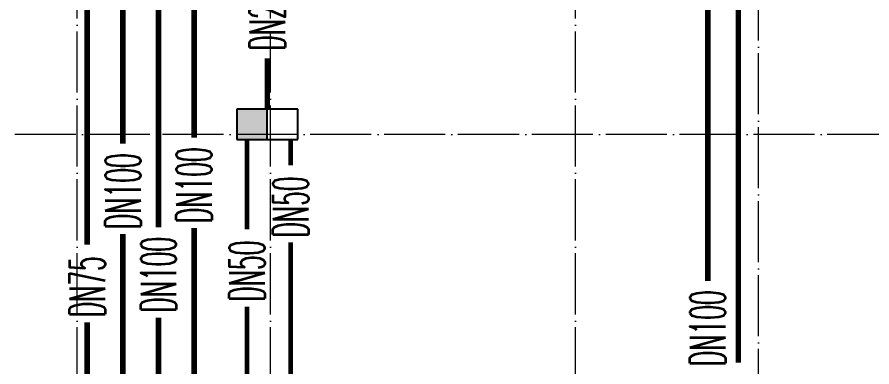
# Model space of a CAD drawing. Extents: x 27938 to 1042331, y -235042 to 1535213.
# Drawn here: x 723927 to 732330, y 685876 to 689309 of the extents above; entities that cross this region are included whole.
import ezdxf

# ---------------------------------------------------------------- set-up
doc = ezdxf.new("R2010")
doc.units = 0
doc.header["$LTSCALE"] = 1000
doc.header["$MEASUREMENT"] = 0
doc.linetypes.add('DOTE', pattern=[2.42, 2, -0.2, 0.02, -0.2])
doc.layers.add('DOTE', color=19, linetype='DOTE', lineweight=9)
for name, color, linetype in [('PIPE-凝结', 150, 'N'), ('PIPE-污水', 2, 'W'), ('PIPE-雨水', 4, 'Y'), ('PIPE-餐饮排水', 41, 'P'), ('TEXT_凝结', 7, 'Continuous'), ('TEXT_污水', 7, 'Continuous'), ('TEXT_雨水', 7, 'Continuous'), ('TEXT_餐饮排水', 7, 'Continuous'), ('TWT_雨水口', 4, 'Continuous')]:
    doc.layers.add(name, color=color, linetype=linetype)
doc.styles.add('_TWT_PIPEDN', font='SIMPLEX.shx', dxfattribs={"width": 0.6, "oblique": 10, "height": 3, "bigfont": 'HZTXT.shx'})
doc.styles.get("Standard").update_dxf_attribs({"font": 'gbenor.shx', "bigfont": 'gbcbig.shx'})
doc.linetypes.add('N', pattern='A,3,-0.2,["N",Standard,S=0.25,R=0,X=-0.1,Y=-0.115],-0.2', length=3.4)
doc.linetypes.add('P', pattern='A,3,-0.2,["P",Standard,S=0.25,R=0,X=-0.1,Y=-0.115],-0.2', length=3.4)
doc.linetypes.add('W', pattern='A,3,-0.2,["W",Standard,S=0.25,R=0,X=-0.1,Y=-0.115],-0.2', length=3.4)
doc.linetypes.add('Y', pattern='A,3,-0.2,["Y",Standard,S=0.25,R=0,X=-0.1,Y=-0.115],-0.2', length=3.4)

# ---------------------------------------------------------------- blocks, each defined once
blk = doc.blocks.new('HFTHFFGHFH')
at = {"layer": 'DOTE', "linetype": 'DOTE', "ltscale": 0.3}
for p, q in [((578416.6, 602648.8), (578416.6, 612948.8)), ((580316.6, 602648.8), (580316.6, 612948.8)), ((583316.6, 602648.8), (583316.6, 612948.8)), ((585116.6, 594448.8), (585116.6, 612948.8)), ((587116.6, 610948.8), (534316.6, 610948.8))]:
    blk.add_line(p, q, dxfattribs=at)
blk = doc.blocks.new('$TwtSys$00000424')
for p, q in [((-500, 250), (500, 250)), ((-500, -250), (-500, 250)), ((0, -250), (0, 250)), ((500, 250), (500, -250)), ((500, -250), (-500, -250))]:
    blk.add_line(p, q)
blk.add_solid([(0, 250), (500, 250), (0, -250), (500, -250)])

msp = doc.modelspace()

# ---------------------------------------------------------------- linework, layer by layer
at = {"layer": 'PIPE-凝结', "const_width": 45}
for points in [[(726186.6, 687224.8), (726186.6, 688107.2)], [(726616.8, 687855.1), (726616.8, 688107.2)], [(726616.8, 682857.7), (726616.8, 687097.2)], [(726186.6, 682837.2), (726186.6, 686466.8)]]:
    msp.add_lwpolyline(points, dxfattribs=at)
at = {"layer": 'PIPE-污水', "const_width": 55}
for points in [[(725316.6, 687244.8), (725316.6, 689897.5)], [(730716.5, 686720.3), (730716.5, 689886.4)], [(731016.6, 685917), (731016.6, 689886.4)], [(725666.6, 688124.4), (725666.6, 689732.2)], [(725666.6, 682327.2), (725666.6, 687238.5)], [(725316.6, 682454.7), (725316.6, 686358.8)]]:
    msp.add_lwpolyline(points, dxfattribs=at)
at = {"layer": 'PIPE-雨水', "const_width": 55}
msp.add_lwpolyline([(726386.3, 688407.2), (726386.3, 688904.6)], dxfattribs=at)
at = {"layer": 'PIPE-餐饮排水', "const_width": 55}
for points in [[(724966.6, 688065.8), (724966.6, 689897.5)], [(724616.6, 687075.1), (724616.6, 689732.2)], [(724966.6, 682357.2), (724966.6, 687179.8)], [(724616.6, 684107.2), (724616.6, 686313.4)]]:
    msp.add_lwpolyline(points, dxfattribs=at)

# ---------------------------------------------------------------- block references
msp.add_blockref('HFTHFFGHFH', (146100, 77208.4))
at = {"layer": 'TWT_雨水口', "xscale": 0.6, "yscale": -0.6, "zscale": 0.6, "rotation": 180}
msp.add_blockref('$TwtSys$00000424', (726386.3, 688257.2), dxfattribs=at)

# ---------------------------------------------------------------- texts
at = {"layer": 'TEXT_凝结', "style": '_TWT_PIPEDN', "width": 0.48}
for p in [(726791.8, 687147.2), (726361.6, 686516.8)]:
    msp.add_text('DN50', height=350, rotation=90, dxfattribs=at).set_placement(p)
at = {"layer": 'TEXT_污水', "style": '_TWT_PIPEDN', "width": 0.48}
for p in [(725841.6, 687288.5), (725491.6, 686408.8), (730891.5, 685884.3)]:
    msp.add_text('DN100', height=350, rotation=90, dxfattribs=at).set_placement(p)
at = {"layer": 'TEXT_雨水', "style": '_TWT_PIPEDN', "width": 0.48}
msp.add_text('DN200', height=350, rotation=90, dxfattribs=at).set_placement((726561.3, 688980.7))
at = {"layer": 'TEXT_餐饮排水', "style": '_TWT_PIPEDN', "width": 0.48}
for s, p in [('DN100', (725141.6, 687229.8)), ('DN75', (724791.6, 686363.4))]:
    msp.add_text(s, height=350, rotation=90, dxfattribs=at).set_placement(p)

doc.saveas('drawing.dxf')
